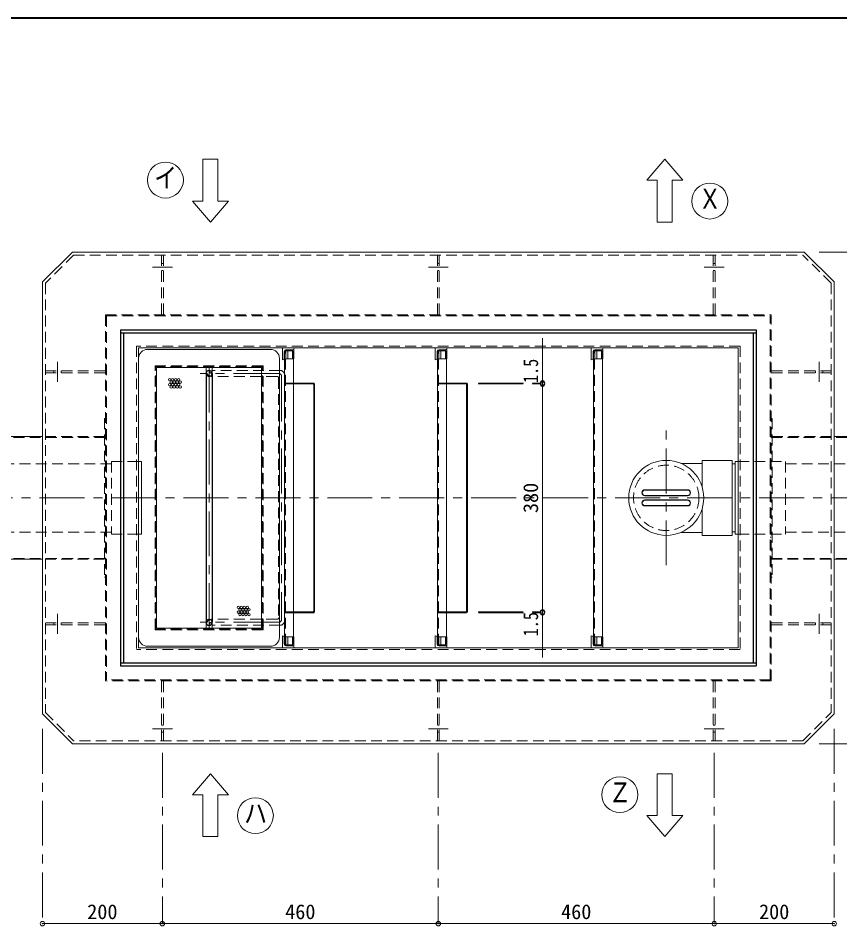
# Model space of a CAD drawing. Units: millimetres at full size, sheet at 1:15. Extents: x -3171 to 2904, y -2098 to 2117.
# Drawn here: x -1876 to -506, y 603 to 2117 of the extents above; entities that cross this region are included whole.
import ezdxf
from ezdxf.enums import TextEntityAlignment as Align

# ---------------------------------------------------------------- set-up
doc = ezdxf.new("R2010")
doc.units = ezdxf.units.MM
doc.header["$LTSCALE"] = 15
doc.header["$PDMODE"] = 32
doc.header["$PDSIZE"] = 7.5
doc.linetypes.add('CHAIN1', pattern=[8, 5, -1, 1, -1])
doc.linetypes.add('DASHED1', pattern=[1.8, 1.2, -0.6])
doc.layers.add('0-0_ﾚｲﾔ1', color=4, linetype='Continuous', lineweight=9)
doc.styles.add('ＭＳ ゴシック', font='')
doc.styles.get('ＭＳ ゴシック').set_extended_font_data('MS Gothic')

msp = doc.modelspace()

# ---------------------------------------------------------------- linework, layer by layer
at = {"layer": '0-0_ﾚｲﾔ1', "color": 1, "lineweight": 40}
msp.add_line((2904.12, 2117.05), (-3170.88, 2117.05), dxfattribs=at)
at = {"layer": '0-0_ﾚｲﾔ1'}
for p, q in [((-1542.88, 1882.05), (-1567.88, 1882.05)), ((-1567.88, 1882.05), (-1567.88, 1812.05)), ((-1542.88, 1882.05), (-1542.88, 1812.05)), ((-797.88, 1882.05), (-827.88, 1847.05)), ((-797.88, 1882.05), (-767.88, 1847.05)), ((-827.88, 1847.05), (-810.38, 1847.05)), ((-810.38, 1777.05), (-810.38, 1847.05)), ((-785.38, 1847.05), (-767.88, 1847.05)), ((-785.38, 1777.05), (-785.38, 1847.05)), ((-1567.88, 1812.05), (-1585.38, 1812.05)), ((-1555.38, 1777.05), (-1585.38, 1812.05)), ((-1555.38, 1777.05), (-1525.38, 1812.05)), ((-1525.38, 1812.05), (-1542.88, 1812.05)), ((-810.38, 1777.05), (-785.38, 1777.05)), ((-1001.63, 1583.55), (-1001.63, 1507.05)), ((-1429.38, 1562.05), (-1429.38, 1564.05)), ((-1174.38, 1562.05), (-1174.38, 1564.05)), ((-914.38, 1562.05), (-914.38, 1564.05)), ((-1383.13, 1508.55), (-1416.63, 1508.55)), ((-1383.88, 1507.05), (-1416.63, 1507.05)), ((-1383.13, 1506.3), (-1383.13, 1127.8)), ((-1381.63, 1507.05), (-1381.63, 1127.05)), ((-1128.13, 1508.55), (-1161.63, 1508.55)), ((-1128.88, 1507.05), (-1161.63, 1507.05)), ((-1128.13, 1506.3), (-1128.13, 1127.8)), ((-1126.63, 1507.05), (-1126.63, 1127.05)), ((-1001.63, 1507.05), (-1001.63, 1127.05)), ((-1835.38, 1419.55), (-2230.38, 1419.55)), ((-515.38, 1419.55), (-120.38, 1419.55)), ((-735.38, 1379.55), (-735.38, 1334.55)), ((-680.38, 1377.55), (-680.38, 1256.55)), ((-680.38, 1377.55), (-675.38, 1377.55)), ((-735.38, 1374.55), (-770.89, 1374.55)), ((-685.38, 1373.65), (-680.38, 1373.65)), ((-830.88, 1330.55), (-759.88, 1330.55)), ((-830.88, 1320.55), (-759.88, 1320.55)), ((-830.88, 1313.55), (-759.88, 1313.55)), ((-830.88, 1303.55), (-759.88, 1303.55)), ((-735.38, 1299.55), (-735.38, 1254.55)), ((-735.38, 1259.55), (-770.89, 1259.55)), ((-685.38, 1260.45), (-680.38, 1260.45)), ((-680.38, 1256.55), (-675.38, 1256.55)), ((-735.38, 1254.55), (-685.38, 1254.55)), ((-1835.38, 1214.55), (-2230.38, 1214.55)), ((-515.38, 1214.55), (-120.38, 1214.55)), ((-1383.88, 1127.05), (-1416.63, 1127.05)), ((-1383.13, 1125.55), (-1416.63, 1125.55)), ((-1128.88, 1127.05), (-1161.63, 1127.05)), ((-1128.13, 1125.55), (-1161.63, 1125.55)), ((-1001.63, 1050.55), (-1001.63, 1127.05)), ((-1429.38, 1072.05), (-1429.38, 1070.05)), ((-1174.38, 1072.05), (-1174.38, 1070.05)), ((-914.38, 1072.05), (-914.38, 1070.05)), ((-1555.38, 857.05), (-1585.38, 822.05)), ((-1555.38, 857.05), (-1525.38, 822.05)), ((-785.38, 857.05), (-810.38, 857.05)), ((-785.38, 857.05), (-785.38, 787.05)), ((-1585.38, 822.05), (-1567.88, 822.05)), ((-1567.88, 752.05), (-1567.88, 822.05)), ((-797.88, 752.05), (-827.88, 787.05)), ((-797.88, 752.05), (-767.88, 787.05)), ((-767.88, 787.05), (-785.38, 787.05)), ((-1567.88, 752.05), (-1542.88, 752.05)), ((-1635.38, 607.05), (-1835.38, 607.05)), ((-1175.38, 607.05), (-1635.38, 607.05)), ((-715.38, 607.05), (-1175.38, 607.05)), ((-515.38, 607.05), (-715.38, 607.05))]:
    msp.add_line(p, q, dxfattribs=at)
at = {"layer": '0-0_ﾚｲﾔ1', "color": 7, "lineweight": 18}
for p, q in [((-1835.38, 1677.05), (-1785.38, 1727.05)), ((-565.38, 1727.05), (-1785.38, 1727.05)), ((-515.38, 1677.05), (-565.38, 1727.05)), ((-515.38, 1677.05), (-515.38, 957.05)), ((-675.38, 1567.05), (-1675.38, 1567.05)), ((-1675.38, 1567.05), (-1675.38, 1067.05)), ((-1455.13, 1564.55), (-1660.13, 1564.55)), ((-1435.38, 1547.05), (-1435.38, 1567.05)), ((-1432.38, 1561.05), (-1432.38, 1550.05)), ((-1431.63, 1562.05), (-1431.63, 1072.05)), ((-1419.63, 1562.05), (-1431.63, 1562.05)), ((-1429.38, 1564.05), (-1416.26, 1564.05)), ((-1418.38, 1561.77), (-1418.38, 1564.05)), ((-1416.26, 1549.05), (-1416.26, 1564.05)), ((-1180.38, 1547.05), (-1180.38, 1567.05)), ((-1177.38, 1561.05), (-1177.38, 1550.05)), ((-1176.63, 1562.05), (-1176.63, 1072.05)), ((-1164.63, 1562.05), (-1176.63, 1562.05)), ((-1174.38, 1564.05), (-1161.26, 1564.05)), ((-1163.38, 1561.77), (-1163.38, 1564.05)), ((-1161.26, 1549.05), (-1161.26, 1564.05)), ((-920.38, 1547.05), (-920.38, 1567.05)), ((-917.38, 1561.05), (-917.38, 1550.05)), ((-916.63, 1562.05), (-916.63, 1072.05)), ((-904.63, 1562.05), (-916.63, 1562.05)), ((-914.38, 1564.05), (-901.26, 1564.05)), ((-903.38, 1561.77), (-903.38, 1564.05)), ((-901.26, 1549.05), (-901.26, 1564.05)), ((-675.38, 1567.05), (-675.38, 1067.05)), ((-1675.13, 1377.55), (-1675.13, 1549.55)), ((-1440.13, 1549.55), (-1440.13, 1084.55)), ((-1416.63, 1559.05), (-1416.63, 1075.05)), ((-1416.63, 1549.05), (-1416.26, 1549.05)), ((-1161.63, 1559.05), (-1161.63, 1075.05)), ((-1161.63, 1549.05), (-1161.26, 1549.05)), ((-901.63, 1559.05), (-901.63, 1075.05)), ((-901.63, 1549.05), (-901.26, 1549.05)), ((-1645.13, 1099.55), (-1645.13, 1534.55)), ((-1562.63, 1534.55), (-1562.63, 1524.55)), ((-1552.63, 1534.55), (-1552.63, 1524.55)), ((-1675.38, 1377.55), (-1670.38, 1377.55)), ((-1670.38, 1377.55), (-1670.38, 1256.55)), ((-830.88, 1330.05), (-759.88, 1330.05)), ((-830.88, 1321.05), (-759.88, 1321.05)), ((-830.88, 1313.05), (-759.88, 1313.05)), ((-830.88, 1304.05), (-759.88, 1304.05)), ((-1675.38, 1256.55), (-1670.38, 1256.55)), ((-1675.13, 1084.55), (-1675.13, 1256.55)), ((-1562.63, 1109.55), (-1562.63, 1099.55)), ((-1552.63, 1109.55), (-1552.63, 1099.55)), ((-1470.13, 1099.55), (-1645.13, 1099.55)), ((-1435.38, 1087.05), (-1435.38, 1067.05)), ((-1432.38, 1073.05), (-1432.38, 1084.05)), ((-1416.63, 1085.05), (-1416.26, 1085.05)), ((-1416.26, 1085.05), (-1416.26, 1070.05)), ((-1180.38, 1087.05), (-1180.38, 1067.05)), ((-1177.38, 1073.05), (-1177.38, 1084.05)), ((-1161.63, 1085.05), (-1161.26, 1085.05)), ((-1161.26, 1085.05), (-1161.26, 1070.05)), ((-920.38, 1087.05), (-920.38, 1067.05)), ((-917.38, 1073.05), (-917.38, 1084.05)), ((-901.63, 1085.05), (-901.26, 1085.05)), ((-901.26, 1085.05), (-901.26, 1070.05)), ((-675.38, 1067.05), (-1675.38, 1067.05)), ((-1455.13, 1069.55), (-1660.13, 1069.55)), ((-1419.63, 1072.05), (-1431.63, 1072.05)), ((-1429.38, 1070.05), (-1416.26, 1070.05)), ((-1418.38, 1072.32), (-1418.38, 1070.05)), ((-1164.63, 1072.05), (-1176.63, 1072.05)), ((-1174.38, 1070.05), (-1161.26, 1070.05)), ((-1163.38, 1072.32), (-1163.38, 1070.05)), ((-904.63, 1072.05), (-916.63, 1072.05)), ((-914.38, 1070.05), (-901.26, 1070.05)), ((-903.38, 1072.32), (-903.38, 1070.05)), ((-565.38, 907.05), (-515.38, 957.05)), ((-565.38, 907.05), (-1785.38, 907.05))]:
    msp.add_line(p, q, dxfattribs=at)
at = {"layer": '0-0_ﾚｲﾔ1', "linetype": 'CHAIN1'}
for p, q in [((-540.38, 1727.05), (434.62, 1727.05)), ((-1618.78, 1702.05), (-1651.98, 1702.05)), ((-1158.78, 1702.05), (-1191.98, 1702.05)), ((-698.78, 1702.05), (-731.98, 1702.05)), ((-1810.38, 1510.45), (-1810.38, 1543.65)), ((-1557.63, 1099.55), (-1557.63, 1534.55)), ((-540.38, 1510.45), (-540.38, 1543.65)), ((-1441.63, 1524.55), (-1572.63, 1524.55)), ((-1436.63, 1519.55), (-1436.63, 1114.55)), ((-1108.88, 1507.05), (-1001.63, 1507.05)), ((-1108.13, 1508.55), (-1001.63, 1508.55)), ((-795.38, 1204.55), (-795.38, 1429.55)), ((-2560.38, 1317.05), (209.62, 1317.05)), ((-1810.38, 1123.65), (-1810.38, 1090.45)), ((-1108.88, 1127.05), (-1001.63, 1127.05)), ((-1108.13, 1125.55), (-1001.63, 1125.55)), ((-540.38, 1123.65), (-540.38, 1090.45)), ((-1441.63, 1109.55), (-1572.63, 1109.55)), ((-1835.38, 932.05), (-1835.38, 607.05)), ((-1618.78, 932.05), (-1651.98, 932.05)), ((-1158.78, 932.05), (-1191.98, 932.05)), ((-698.78, 932.05), (-731.98, 932.05)), ((-515.38, 932.05), (-515.38, 607.05)), ((-540.38, 907.05), (434.62, 907.05)), ((-1635.38, 892.05), (-1635.38, 607.05)), ((-1175.38, 892.05), (-1175.38, 607.05)), ((-715.38, 892.05), (-715.38, 607.05))]:
    msp.add_line(p, q, dxfattribs=at)
at = {"layer": '0-0_ﾚｲﾔ1', "linetype": 'DASHED1'}
for p, q in [((-1783.31, 1722.05), (-1830.38, 1674.97)), ((-1783.31, 1722.05), (-567.45, 1722.05)), ((-1636.98, 1722.05), (-1636.98, 1622.05)), ((-1633.78, 1722.05), (-1633.78, 1622.05)), ((-1176.98, 1722.05), (-1176.98, 1622.05)), ((-1173.78, 1722.05), (-1173.78, 1622.05)), ((-716.98, 1722.05), (-716.98, 1622.05)), ((-713.78, 1722.05), (-713.78, 1622.05)), ((-520.38, 1674.97), (-567.45, 1722.05)), ((-1633.78, 1708.05), (-1636.98, 1708.05)), ((-1633.78, 1696.05), (-1636.98, 1696.05)), ((-1173.78, 1708.05), (-1176.98, 1708.05)), ((-1173.78, 1696.05), (-1176.98, 1696.05)), ((-713.78, 1708.05), (-716.98, 1708.05)), ((-713.78, 1696.05), (-716.98, 1696.05)), ((-1830.38, 1674.97), (-1830.38, 959.12)), ((-520.38, 1674.97), (-520.38, 959.12)), ((-1730.38, 1622.05), (-620.38, 1622.05)), ((-1730.38, 1622.05), (-1730.38, 1012.05)), ((-1728.78, 1620.45), (-621.98, 1620.45)), ((-1728.78, 1620.45), (-1728.78, 1013.65)), ((-621.98, 1013.65), (-621.98, 1620.45)), ((-620.38, 1012.05), (-620.38, 1622.05)), ((-672.38, 1570.05), (-1678.38, 1570.05)), ((-1678.38, 1570.05), (-1678.38, 1064.05)), ((-1430.13, 1072.05), (-1430.13, 1562.05)), ((-1429.38, 1549.05), (-1429.38, 1562.05)), ((-1426.38, 1549.05), (-1426.38, 1564.05)), ((-1418.38, 1561.77), (-1418.38, 1549.05)), ((-1175.13, 1072.05), (-1175.13, 1562.05)), ((-1174.38, 1549.05), (-1174.38, 1562.05)), ((-1171.38, 1549.05), (-1171.38, 1564.05)), ((-1163.38, 1561.77), (-1163.38, 1549.05)), ((-915.13, 1072.05), (-915.13, 1562.05)), ((-914.38, 1549.05), (-914.38, 1562.05)), ((-911.38, 1549.05), (-911.38, 1564.05)), ((-903.38, 1561.77), (-903.38, 1549.05)), ((-672.38, 1570.05), (-672.38, 1064.05)), ((-1416.63, 1549.05), (-1429.38, 1549.05)), ((-1161.63, 1549.05), (-1174.38, 1549.05)), ((-901.63, 1549.05), (-914.38, 1549.05)), ((-1467.63, 1537.05), (-1647.63, 1537.05)), ((-1468.63, 1536.05), (-1646.63, 1536.05)), ((-1646.63, 1098.05), (-1646.63, 1536.05)), ((-1439.13, 1529.55), (-1551.63, 1529.55)), ((-1468.63, 1098.05), (-1468.63, 1536.05)), ((-1467.63, 1097.05), (-1467.63, 1537.05)), ((-1830.38, 1528.65), (-1730.38, 1528.65)), ((-1830.38, 1525.45), (-1730.38, 1525.45)), ((-1816.38, 1525.45), (-1816.38, 1528.65)), ((-1804.38, 1525.45), (-1804.38, 1528.65)), ((-1444.13, 1519.55), (-1552.63, 1519.55)), ((-1441.63, 1517.05), (-1441.63, 1117.05)), ((-520.38, 1528.65), (-620.38, 1528.65)), ((-520.38, 1525.45), (-620.38, 1525.45)), ((-546.38, 1525.45), (-546.38, 1528.65)), ((-534.38, 1525.45), (-534.38, 1528.65)), ((-1430.13, 1507.05), (-1416.63, 1507.05)), ((-1429.38, 1508.55), (-1416.63, 1508.55)), ((-1175.13, 1507.05), (-1161.63, 1507.05)), ((-1174.38, 1508.55), (-1161.63, 1508.55)), ((-1730.38, 1449.55), (-1731.98, 1449.55)), ((-1731.98, 1449.55), (-1731.98, 1184.55)), ((-1730.38, 1417.95), (-2228.78, 1417.95)), ((-1731.98, 1419.55), (-1835.38, 1419.55)), ((-620.38, 1417.95), (-121.98, 1417.95)), ((-618.78, 1419.55), (-515.38, 1419.55)), ((-1728.78, 1379.05), (-1730.38, 1379.05)), ((-1720.38, 1377.55), (-1675.38, 1377.55)), ((-1675.13, 1256.55), (-1675.13, 1377.55)), ((-621.98, 1382.55), (-620.38, 1382.55)), ((-1720.38, 1374.05), (-2265.38, 1374.05)), ((-596.38, 1374.05), (-85.38, 1374.05)), ((-1720.38, 1260.05), (-2265.38, 1260.05)), ((-675.38, 1256.55), (-596.38, 1256.55)), ((-596.38, 1260.05), (-85.38, 1260.05)), ((-1728.78, 1255.05), (-1730.38, 1255.05)), ((-621.98, 1251.55), (-620.38, 1251.55)), ((-1730.38, 1216.15), (-2228.78, 1216.15)), ((-1731.98, 1214.55), (-1835.38, 1214.55)), ((-620.38, 1216.15), (-121.98, 1216.15)), ((-620.38, 1214.55), (-515.38, 1214.55)), ((-1730.38, 1184.55), (-1731.98, 1184.55)), ((-620.38, 1184.55), (-618.78, 1184.55)), ((-1430.13, 1127.05), (-1416.63, 1127.05)), ((-1429.38, 1125.55), (-1416.63, 1125.55)), ((-1175.13, 1127.05), (-1161.63, 1127.05)), ((-1174.38, 1125.55), (-1161.63, 1125.55)), ((-1830.38, 1108.65), (-1730.38, 1108.65)), ((-1830.38, 1105.45), (-1730.38, 1105.45)), ((-1816.38, 1108.65), (-1816.38, 1105.45)), ((-1804.38, 1108.65), (-1804.38, 1105.45)), ((-1444.13, 1114.55), (-1552.63, 1114.55)), ((-520.38, 1108.65), (-620.38, 1108.65)), ((-520.38, 1105.45), (-620.38, 1105.45)), ((-546.38, 1108.65), (-546.38, 1105.45)), ((-534.38, 1108.65), (-534.38, 1105.45)), ((-1468.63, 1098.05), (-1646.63, 1098.05)), ((-1439.13, 1104.55), (-1551.63, 1104.55)), ((-1429.38, 1085.05), (-1429.38, 1072.05)), ((-1416.63, 1085.05), (-1429.38, 1085.05)), ((-1426.38, 1085.05), (-1426.38, 1070.05)), ((-1418.38, 1072.32), (-1418.38, 1085.05)), ((-1174.38, 1085.05), (-1174.38, 1072.05)), ((-1161.63, 1085.05), (-1174.38, 1085.05)), ((-1171.38, 1085.05), (-1171.38, 1070.05)), ((-1163.38, 1072.32), (-1163.38, 1085.05)), ((-914.38, 1085.05), (-914.38, 1072.05)), ((-901.63, 1085.05), (-914.38, 1085.05)), ((-911.38, 1085.05), (-911.38, 1070.05)), ((-903.38, 1072.32), (-903.38, 1085.05)), ((-672.38, 1064.05), (-1678.38, 1064.05)), ((-620.38, 1012.05), (-1730.38, 1012.05)), ((-621.98, 1013.65), (-1728.78, 1013.65)), ((-1636.98, 912.05), (-1636.98, 1012.05)), ((-1633.78, 912.05), (-1633.78, 1012.05)), ((-1176.98, 912.05), (-1176.98, 1012.05)), ((-1173.78, 912.05), (-1173.78, 1012.05)), ((-716.98, 912.05), (-716.98, 1012.05)), ((-713.78, 912.05), (-713.78, 1012.05)), ((-1830.38, 959.12), (-1783.31, 912.05)), ((-567.45, 912.05), (-520.38, 959.12)), ((-1633.78, 938.05), (-1636.98, 938.05)), ((-1633.78, 926.05), (-1636.98, 926.05)), ((-1173.78, 938.05), (-1176.98, 938.05)), ((-1173.78, 926.05), (-1176.98, 926.05)), ((-713.78, 938.05), (-716.98, 938.05)), ((-713.78, 926.05), (-716.98, 926.05)), ((-567.45, 912.05), (-1783.31, 912.05))]:
    msp.add_line(p, q, dxfattribs=at)
at = {"layer": '0-0_ﾚｲﾔ1', "color": 5, "lineweight": 25}
for p, q in [((-1705.38, 1597.05), (-645.38, 1597.05)), ((-1705.38, 1592.05), (-645.38, 1592.05)), ((-1700.38, 1592.05), (-1700.38, 1042.05)), ((-650.38, 1592.05), (-650.38, 1042.05)), ((-645.38, 1597.05), (-645.38, 1037.05)), ((-1562.63, 1524.55), (-1562.63, 1109.55)), ((-1552.63, 1524.55), (-1552.63, 1109.55)), ((-1705.38, 1042.05), (-645.38, 1042.05))]:
    msp.add_line(p, q, dxfattribs=at)
at = {"layer": '0-0_ﾚｲﾔ1', "color": 7, "lineweight": 18}
for points in [[(-1835.38, 1677.05), (-1835.38, 957.05), (-1785.38, 907.05)], [(-1470.13, 1099.55), (-1470.13, 1534.55), (-1645.13, 1534.55)]]:
    msp.add_lwpolyline(points, dxfattribs=at)
at = {"layer": '0-0_ﾚｲﾔ1', "color": 5, "lineweight": 25}
msp.add_lwpolyline([(-1705.38, 1597.05), (-1705.38, 1037.05), (-645.38, 1037.05)], dxfattribs=at)
at = {"layer": '0-0_ﾚｲﾔ1', "linetype": 'DASHED1'}
for points in [[(-1467.63, 1097.05), (-1647.63, 1097.05), (-1647.63, 1537.05)], [(-620.38, 1449.55), (-618.78, 1449.55), (-618.78, 1184.55)], [(-1720.38, 1377.55), (-1720.38, 1256.55), (-1675.38, 1256.55)], [(-675.38, 1377.55), (-596.38, 1377.55), (-596.38, 1256.55)]]:
    msp.add_lwpolyline(points, dxfattribs=at)
at = {"layer": '0-0_ﾚｲﾔ1'}
for points in [[(-735.38, 1379.55), (-685.38, 1379.55), (-685.38, 1254.55)], [(-810.38, 857.05), (-810.38, 787.05), (-827.88, 787.05)], [(-1542.88, 752.05), (-1542.88, 822.05), (-1525.38, 822.05)]]:
    msp.add_lwpolyline(points, dxfattribs=at)
at = {"layer": '0-0_ﾚｲﾔ1', "color": 7, "lineweight": 18}
for centre, radius in [((-1630.38, 1847.05), 30), ((-722.88, 1812.05), 30), ((-795.38, 1317.05), 62.5), ((-872.88, 822.05), 30), ((-1480.38, 787.05), 30)]:
    msp.add_circle(centre, radius, dxfattribs=at)
at = {"layer": '0-0_ﾚｲﾔ1'}
for centre in [(-1623.23, 1514.03), (-1618.23, 1514.03), (-1613.23, 1514.03), (-1608.23, 1514.03), (-1623.23, 1506.03), (-1620.73, 1510.03), (-1620.73, 1502.03), (-1618.23, 1506.03), (-1615.73, 1510.03), (-1615.73, 1502.03), (-1613.23, 1506.03), (-1610.73, 1510.03), (-1610.73, 1502.03), (-1608.23, 1506.03), (-1605.73, 1510.03), (-1605.73, 1502.03), (-1508.66, 1134.46), (-1503.66, 1134.46), (-1498.66, 1134.46), (-1493.66, 1134.46), (-1508.66, 1126.46), (-1506.16, 1130.46), (-1506.16, 1122.46), (-1503.66, 1126.46), (-1501.16, 1130.46), (-1501.16, 1122.46), (-1498.66, 1126.46), (-1496.16, 1130.46), (-1496.16, 1122.46), (-1493.66, 1126.46), (-1491.16, 1130.46), (-1491.16, 1122.46)]:
    msp.add_circle(centre, 2, dxfattribs=at)
at = {"layer": '0-0_ﾚｲﾔ1', "linetype": 'DASHED1'}
msp.add_circle((-795.38, 1317.05), 54.5, dxfattribs=at)
at = {"layer": '0-0_ﾚｲﾔ1', "color": 7, "lineweight": 18}
for centre, radius, start, end in [((-1660.13, 1549.55), 15, 90, 180), ((-1455.13, 1549.55), 15, 0, 90), ((-1429.38, 1561.05), 3, 90, 180), ((-1419.63, 1559.05), 3, 0, 90), ((-1418.38, 1567.05), 3, 270, 0), ((-1174.38, 1561.05), 3, 90, 180), ((-1164.63, 1559.05), 3, 0, 90), ((-1163.38, 1567.05), 3, 270, 0), ((-914.38, 1561.05), 3, 90, 180), ((-904.63, 1559.05), 3, 0, 90), ((-903.38, 1567.05), 3, 270, 0), ((-1435.38, 1550.05), 3, 270, 0), ((-1180.38, 1550.05), 3, 270, 0), ((-920.38, 1550.05), 3, 270, 0), ((-830.88, 1325.55), 4.5, 90, 270), ((-759.88, 1325.55), 4.5, 270, 90), ((-830.88, 1308.55), 4.5, 90, 270), ((-759.88, 1308.55), 4.5, 270, 90), ((-1660.13, 1084.55), 15, 180, 270), ((-1455.13, 1084.55), 15, 270, 0), ((-1435.38, 1084.05), 3, 0, 90), ((-1419.63, 1075.05), 3, 270, 0), ((-1180.38, 1084.05), 3, 0, 90), ((-1164.63, 1075.05), 3, 270, 0), ((-920.38, 1084.05), 3, 0, 90), ((-904.63, 1075.05), 3, 270, 0), ((-1429.38, 1073.05), 3, 180, 270), ((-1418.38, 1067.05), 3, 0, 90), ((-1174.38, 1073.05), 3, 180, 270), ((-1163.38, 1067.05), 3, 0, 90), ((-914.38, 1073.05), 3, 180, 270), ((-903.38, 1067.05), 3, 0, 90)]:
    msp.add_arc(centre, radius, start, end, dxfattribs=at)
at = {"layer": '0-0_ﾚｲﾔ1', "color": 5, "lineweight": 25}
for centre, start, end in [((-1557.63, 1524.55), 0, 180), ((-1557.63, 1109.55), 180, 0)]:
    msp.add_arc(centre, 5, start, end, dxfattribs=at)
at = {"layer": '0-0_ﾚｲﾔ1', "linetype": 'DASHED1'}
for centre, radius, start, end in [((-1552.63, 1529.55), 10, 180, 270), ((-1551.63, 1530.55), 1, 180, 270), ((-1439.13, 1522.05), 7.5, 0, 90), ((-1444.13, 1517.05), 2.5, 0, 90), ((-1430.13, 1508.55), 1.5, 180, 270), ((-1429.38, 1509.3), 0.75, 180, 270), ((-1175.13, 1508.55), 1.5, 180, 270), ((-1174.38, 1509.3), 0.75, 180, 270), ((-1430.13, 1125.55), 1.5, 90, 180), ((-1429.38, 1124.8), 0.75, 90, 180), ((-1175.13, 1125.55), 1.5, 90, 180), ((-1174.38, 1124.8), 0.75, 90, 180), ((-1552.63, 1104.55), 10, 90, 180), ((-1444.13, 1117.05), 2.5, 270, 0), ((-1439.13, 1112.05), 7.5, 270, 0), ((-1551.63, 1103.55), 1, 90, 180)]:
    msp.add_arc(centre, radius, start, end, dxfattribs=at)
at = {"layer": '0-0_ﾚｲﾔ1', "linetype": 'CHAIN1'}
for centre, start, end in [((-1552.63, 1529.55), 180, 270), ((-1441.63, 1519.55), 0, 90), ((-1552.63, 1104.55), 90, 180), ((-1441.63, 1114.55), 270, 0)]:
    msp.add_arc(centre, 5, start, end, dxfattribs=at)
at = {"layer": '0-0_ﾚｲﾔ1', "color": 7, "linetype": 'DASHED1', "lineweight": 18}
for centre, start, end in [((-1557.63, 1524.55), 180, 0), ((-1557.63, 1109.55), 0, 180)]:
    msp.add_arc(centre, 5, start, end, dxfattribs=at)
at = {"layer": '0-0_ﾚｲﾔ1'}
for centre, radius, start, end in [((-1383.88, 1506.3), 0.75, 0, 90), ((-1383.13, 1507.05), 1.5, 0, 90), ((-1128.88, 1506.3), 0.75, 0, 90), ((-1128.13, 1507.05), 1.5, 0, 90), ((-830.88, 1325.55), 5, 90, 270), ((-759.88, 1325.55), 5, 270, 90), ((-830.88, 1308.55), 5, 90, 270), ((-759.88, 1308.55), 5, 270, 90), ((-1383.88, 1127.8), 0.75, 270, 0), ((-1383.13, 1127.05), 1.5, 270, 0), ((-1128.88, 1127.8), 0.75, 270, 0), ((-1128.13, 1127.05), 1.5, 270, 0)]:
    msp.add_arc(centre, radius, start, end, dxfattribs=at)
at = {"layer": '0-0_ﾚｲﾔ1', "color": 1}
for p in [(-1001.63, 1508.55), (-1001.63, 1507.05), (-1001.63, 1127.05), (-1001.63, 1125.55), (-1835.38, 607.05), (-1635.38, 607.05), (-1175.38, 607.05), (-715.38, 607.05), (-515.38, 607.05)]:
    msp.add_point(p, dxfattribs=at)

# ---------------------------------------------------------------- texts
at = {"layer": '0-0_ﾚｲﾔ1', "color": 7, "style": 'ＭＳ ゴシック', "width": 0.85}
for s, p in [('イ', (-1649.13, 1824.55)), ('Ｘ', (-741.63, 1789.55)), ('Ｚ', (-891.63, 799.55)), ('ハ', (-1499.13, 764.55))]:
    msp.add_text(s, height=32.99, dxfattribs=at).set_placement(p, align=Align.BOTTOM_LEFT)
at = {"layer": '0-0_ﾚｲﾔ1', "color": 7, "style": 'ＭＳ ゴシック', "width": 0.8}
for p in [(-1001.63, 1508.55), (-1001.63, 1086.17)]:
    msp.add_text('1.5', height=24.74, rotation=90, dxfattribs=at).set_placement(p, align=Align.BOTTOM_LEFT)
at = {"layer": '0-0_ﾚｲﾔ1', "color": 7, "style": 'ＭＳ ゴシック'}
msp.add_text('380', height=24.74, rotation=90, dxfattribs=at).set_placement((-1001.63, 1291.73), align=Align.BOTTOM_LEFT)
for s, p in [('200', (-1760.7, 607.05)), ('460', (-1430.7, 607.05)), ('460', (-970.7, 607.05)), ('200', (-640.7, 607.05))]:
    msp.add_text(s, height=24.74, dxfattribs=at).set_placement(p, align=Align.BOTTOM_LEFT)

doc.saveas('drawing.dxf')
